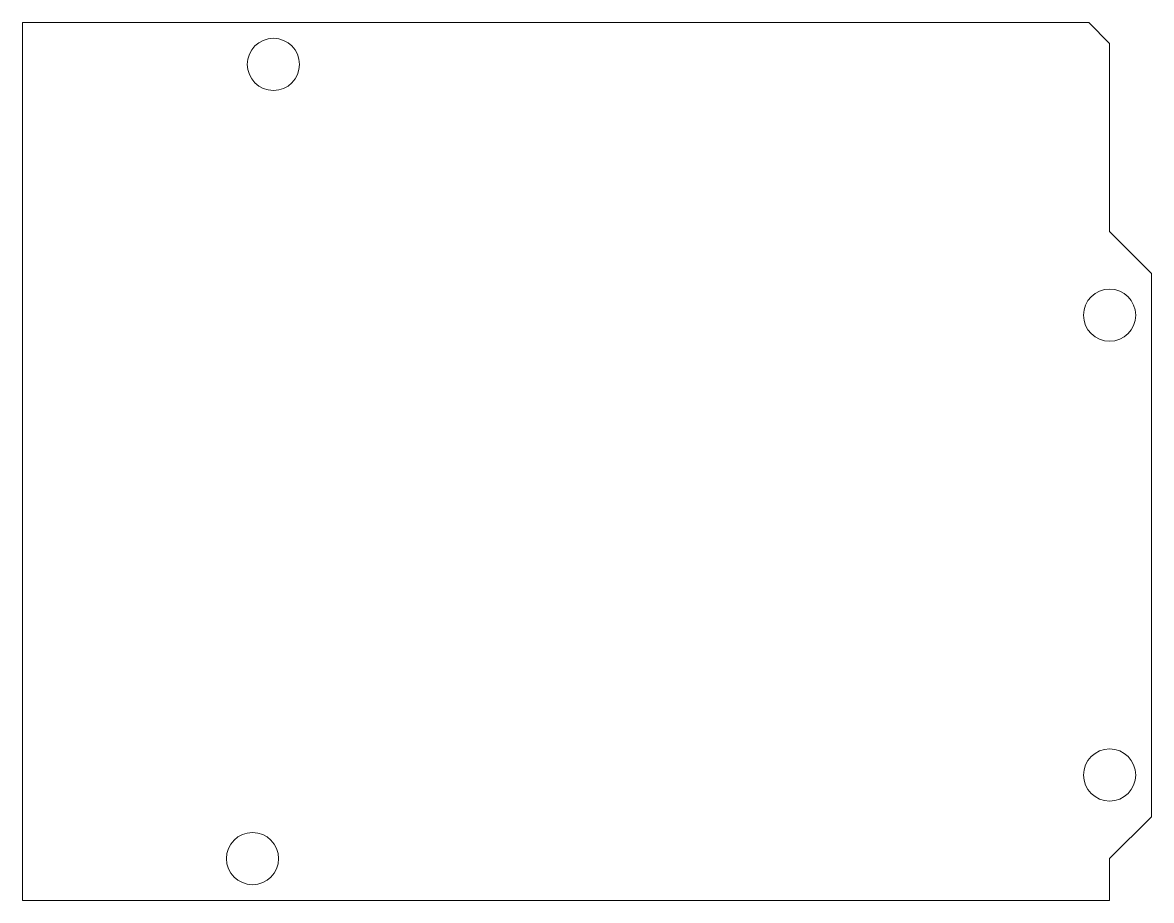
# Model space of a CAD drawing. Header units: inches. Extents: x 0.55 to 3.25, y -3.55 to -1.45.
import ezdxf

# ---------------------------------------------------------------- set-up
doc = ezdxf.new("R2010")
doc.units = ezdxf.units.IN
doc.header["$MEASUREMENT"] = 0
doc.layers.add('Layer 1', color=7, linetype='Continuous')

msp = doc.modelspace()

# ---------------------------------------------------------------- linework, layer by layer
at = {"layer": 'Layer 1', "color": 1, "lineweight": 9, "true_color": 0xff0000}
msp.add_lwpolyline([(0.5544, -3.5498), (3.1544, -3.5498), (3.1544, -3.4498), (3.2544, -3.3498), (3.2544, -2.0498), (3.1544, -1.9498), (3.1544, -1.4998), (3.1044, -1.4498), (0.5544, -1.4498), (0.5544, -3.5498)], dxfattribs=at)
for points in [[(1.2168, -1.5498), (1.2168, -1.5843), (1.1889, -1.6122), (1.1544, -1.6122), (1.12, -1.6122), (1.092, -1.5843), (1.092, -1.5498), (1.092, -1.5153), (1.12, -1.4874), (1.1544, -1.4874), (1.1889, -1.4874), (1.2168, -1.5153), (1.2168, -1.5498)], [(3.2168, -2.1498), (3.2168, -2.1843), (3.1889, -2.2122), (3.1544, -2.2122), (3.12, -2.2122), (3.092, -2.1843), (3.092, -2.1498), (3.092, -2.1153), (3.12, -2.0874), (3.1544, -2.0874), (3.1889, -2.0874), (3.2168, -2.1153), (3.2168, -2.1498)], [(3.2168, -3.2498), (3.2168, -3.2843), (3.1889, -3.3122), (3.1544, -3.3122), (3.12, -3.3122), (3.092, -3.2843), (3.092, -3.2498), (3.092, -3.2153), (3.12, -3.1874), (3.1544, -3.1874), (3.1889, -3.1874), (3.2168, -3.2153), (3.2168, -3.2498)], [(1.1668, -3.4498), (1.1668, -3.4843), (1.1389, -3.5122), (1.1044, -3.5122), (1.07, -3.5122), (1.042, -3.4843), (1.042, -3.4498), (1.042, -3.4153), (1.07, -3.3874), (1.1044, -3.3874), (1.1389, -3.3874), (1.1668, -3.4153), (1.1668, -3.4498)]]:
    msp.add_open_spline(points, degree=3, knots=[0, 0, 0, 0, 1, 1, 1, 2, 2, 2, 3, 3, 3, 4, 4, 4, 4], dxfattribs=at)

doc.saveas('drawing.dxf')
